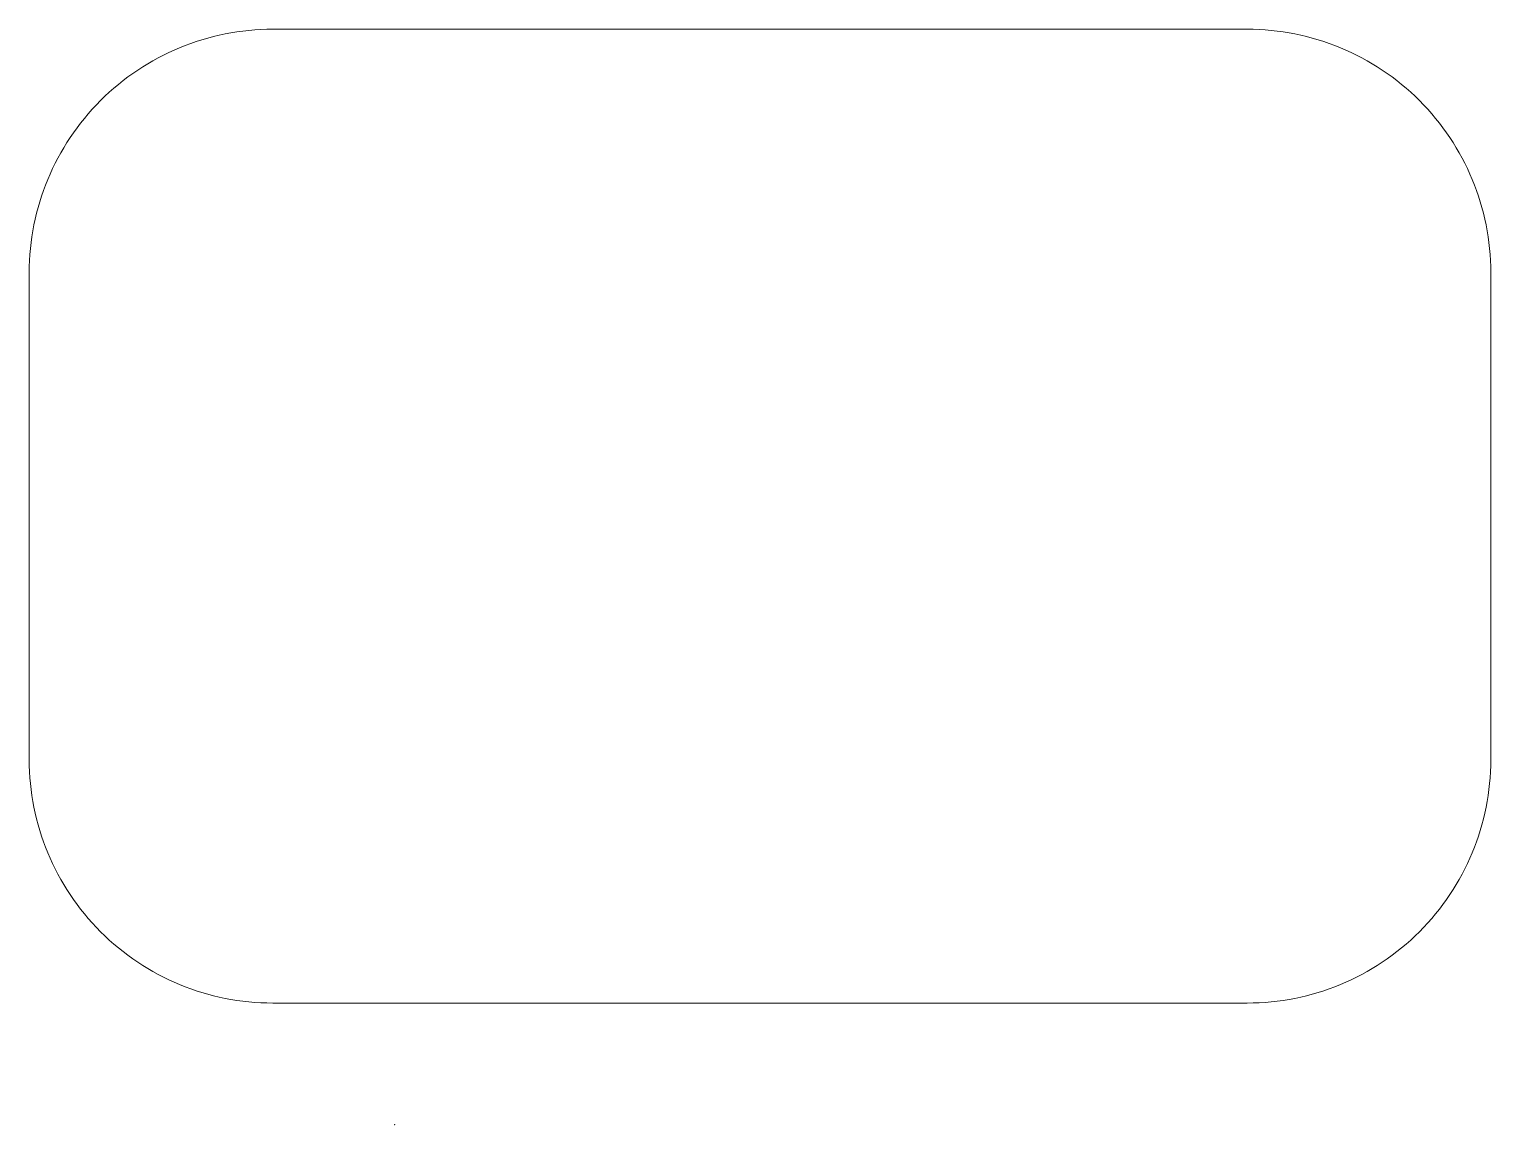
# Model space of a CAD drawing. Header units: millimetres. Extents: x 10 to 70, y 5 to 50.
import ezdxf

# ---------------------------------------------------------------- set-up
doc = ezdxf.new("R2010")
doc.units = ezdxf.units.MM
doc.layers.add('input', color=1, linetype='CONTINUOUS', lineweight=0)

msp = doc.modelspace()

# ---------------------------------------------------------------- linework, layer by layer
at = {"layer": 'input'}
msp.add_lwpolyline([(20, 10), (60, 10, 0.414214), (70, 20), (70, 40, 0.414214), (60, 50), (20, 50, 0.414214), (10, 40), (10, 20, 0.414214), (20, 10)], format="xyb", dxfattribs=at)
msp.add_point((25, 5), dxfattribs=at)

doc.saveas('drawing.dxf')
